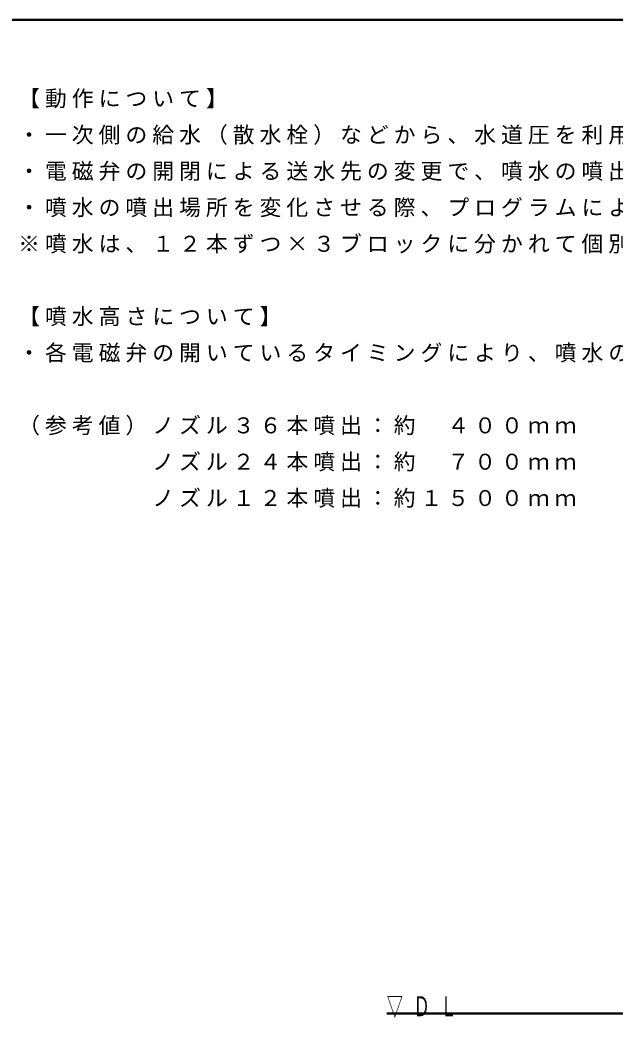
# Model space of a CAD drawing. Units: millimetres on the paper. Extents: x -385 to 15, y -594 to 267.
# Drawn here: x -165.8 to -100.3, y -436.9 to -327 of the extents above; entities that cross this region are included whole.
import ezdxf

# ---------------------------------------------------------------- set-up
doc = ezdxf.new("R2010")
doc.units = ezdxf.units.MM
for name, color, linetype, lineweight in [('1_40', 4, 'Continuous', 25), ('CLASS1', 7, 'Continuous', 13), ('NAKAMURA図枠', 7, 'Continuous', 13)]:
    doc.layers.add(name, color=color, linetype=linetype, lineweight=lineweight)
doc.styles.add('ＭＳ ゴシック', font='')
doc.styles.get('ＭＳ ゴシック').set_extended_font_data('MS Gothic')

msp = doc.modelspace()

# ---------------------------------------------------------------- linework, layer by layer
at = {"layer": '1_40', "color": 7, "lineweight": 50}
msp.add_line((-10.18, -436.401), (-125.431, -436.401), dxfattribs=at)
at = {"layer": 'NAKAMURA図枠', "lineweight": 50}
msp.add_line((0, -327), (-385, -327), dxfattribs=at)

# ---------------------------------------------------------------- texts
at = {"layer": '1_40', "color": 7, "insert": (-125.431, -436.901), "char_height": 2.199, "attachment_point": 7, "style": 'ＭＳ ゴシック'}
msp.add_mtext('\\T1.64;\\W0.6;▽ＤＬ', dxfattribs=at)
at = {"layer": 'CLASS1', "char_height": 1.76, "attachment_point": 1, "style": 'ＭＳ ゴシック'}
for s, insert in [('\\T1.23;【動作について】', (-165.996, -334.762)), ('\\T1.23;・一次側の給水（散水栓）などから、水道圧を利用してデッキに配置されたノズルに送水して噴水するシステムです。', (-165.996, -338.762)), ('\\T1.23;・電磁弁の開閉による送水先の変更で、噴水の噴出場所を変化させます。', (-165.996, -342.762)), ('\\T1.23;・噴水の噴出場所を変化させる際、プログラムによる繰返し動作となります。', (-165.996, -346.762)), ('\\T1.23;※噴水は、１２本ずつ×３ブロックに分かれて個別に噴出します。', (-165.996, -350.762)), ('\\T1.23;【噴水高さについて】', (-165.996, -358.762)), ('\\T1.23;・各電磁弁の開いているタイミングにより、噴水の出る場所が変化し、噴出水量の変化によって噴水の高さが変動します。', (-165.996, -362.762)), ('\\T1.23;（参考値）ノズル３６本噴出：約\u3000４００ｍｍ', (-165.996, -370.762)), ('\\T1.23;\u3000\u3000\u3000\u3000\u3000ノズル２４本噴出：約\u3000７００ｍｍ', (-165.996, -374.762)), ('\\T1.23;\u3000\u3000\u3000\u3000\u3000ノズル１２本噴出：約１５００ｍｍ', (-165.996, -378.762))]:
    msp.add_mtext(s, dxfattribs=dict(at, insert=insert))

doc.saveas('drawing.dxf')
